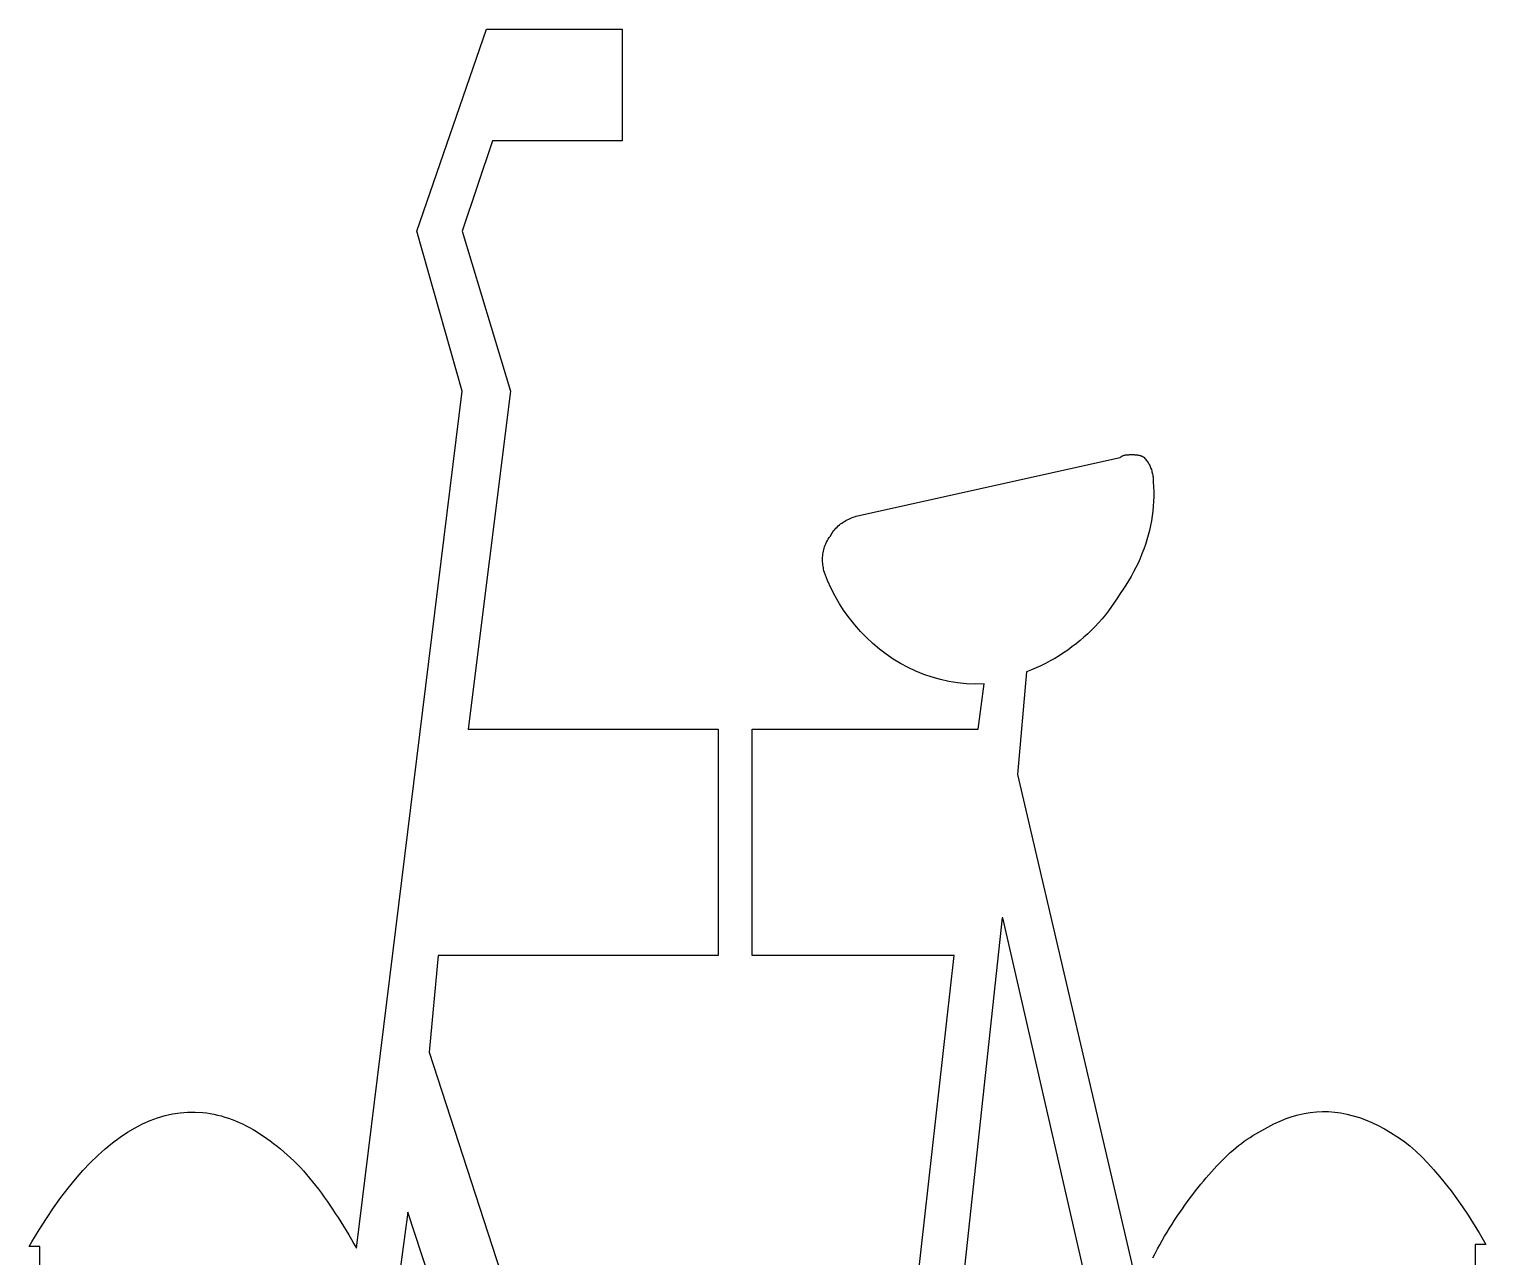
# Model space of a CAD drawing. Header units: inches. Extents: x 0 to 40, y 0 to 72.
# Drawn here: x 3.9 to 36.11, y 44.87 to 72.01 of the extents above; entities that cross this region are included whole.
import ezdxf

# ---------------------------------------------------------------- set-up
doc = ezdxf.new("R2010")
doc.units = ezdxf.units.IN
doc.header["$MEASUREMENT"] = 0
doc.layers.add('CUT', color=7, linetype='Continuous')

msp = doc.modelspace()

# ---------------------------------------------------------------- linework, layer by layer
at = {"layer": 'CUT'}
for points in [[(4.13444, 40.32178), (4.13444, 45.09441), (3.90134, 45.09441), (3.96226, 45.20067), (4.12173, 45.46451), (4.28185, 45.71527), (4.44257, 45.95299), (4.60388, 46.17774), (4.76573, 46.38958), (4.9281, 46.58855), (5.09097, 46.77472), (5.25431, 46.94815), (5.41807, 47.10889), (5.58225, 47.25701), (5.7468, 47.39256), (5.91169, 47.5156), (6.07691, 47.62618), (6.24242, 47.72437), (6.40818, 47.81022), (6.57418, 47.88379), (6.74038, 47.94514), (6.90676, 47.99432), (7.07328, 48.0314), (7.23992, 48.05643), (7.40664, 48.06947), (7.57342, 48.07058), (7.74024, 48.05982), (7.8233, 48.05009), (7.9057, 48.03761), (7.98746, 48.02241), (8.06862, 48.00452), (8.14919, 47.98396), (8.22922, 47.96077), (8.30872, 47.93497), (8.38773, 47.90659), (8.46628, 47.87567), (8.5444, 47.84222), (8.6221, 47.80628), (8.69944, 47.76789), (8.77642, 47.72706), (8.85309, 47.68382), (8.92946, 47.63821), (9.00558, 47.59026), (9.08147, 47.53999), (9.15715, 47.48743), (9.23266, 47.43261), (9.30802, 47.37556), (9.38327, 47.31632), (9.45843, 47.25489), (9.53353, 47.19133), (9.6086, 47.12565), (9.68299, 47.05789), (9.75604, 46.9881), (9.82781, 46.91635), (9.89837, 46.84268), (9.96778, 46.76716), (10.03607, 46.68984), (10.10333, 46.61079), (10.1696, 46.53005), (10.23495, 46.4477), (10.29943, 46.36378), (10.36309, 46.27835), (10.42601, 46.19148), (10.48822, 46.10322), (10.54981, 46.01362), (10.61081, 45.92275), (10.67129, 45.83067), (10.73131, 45.73742), (10.79092, 45.64308), (10.85019, 45.54769), (10.90916, 45.45132), (10.96791, 45.35402), (11.02648, 45.25585), (11.08494, 45.15687), (11.14334, 45.05713), (13.47876, 64.0074), (12.47787, 67.54391), (14.01252, 72.01456), (17.01521, 72.01456), (17.01521, 69.5457), (14.14603, 69.5457), (13.47876, 67.54391), (14.54637, 64.0074), (13.61218, 56.53407), (19.13885, 56.53407), (19.13885, 51.52959), (12.94492, 51.52959), (12.74471, 49.39434), (19.43261, 28.8119)], [(23.38509, 42.86698), (24.3551, 51.52959), (19.88885, 51.52959), (19.88885, 56.53407), (24.88895, 56.53407), (25.02237, 57.53496), (24.82328, 57.53247), (24.62656, 57.54149), (24.43251, 57.56168), (24.24141, 57.59273), (24.05356, 57.63432), (23.86924, 57.68614), (23.68875, 57.74786), (23.51237, 57.81916), (23.34039, 57.89974), (23.1731, 57.98926), (23.01079, 58.08741), (22.85376, 58.19388), (22.70229, 58.30834), (22.55666, 58.43047), (22.41718, 58.55996), (22.28413, 58.69649), (22.15779, 58.83973), (22.03847, 58.98938), (21.92644, 59.14511), (21.822, 59.3066), (21.72544, 59.47353), (21.63705, 59.6456), (21.55711, 59.82246), (21.48592, 60.00382), (21.47793, 60.03719), (21.47069, 60.07055), (21.46426, 60.10391), (21.45871, 60.13727), (21.45408, 60.17064), (21.45043, 60.204), (21.44783, 60.23737), (21.44633, 60.27073), (21.44599, 60.30409), (21.44687, 60.33746), (21.44902, 60.37082), (21.4525, 60.40418), (21.45738, 60.43755), (21.4637, 60.47091), (21.47153, 60.50428), (21.48092, 60.53764), (21.49194, 60.571), (21.50464, 60.60437), (21.51907, 60.63773), (21.5353, 60.67109), (21.55338, 60.70446), (21.57338, 60.73782), (21.59535, 60.77118), (21.61934, 60.80455), (21.6367, 60.83722), (21.6554, 60.86853), (21.67537, 60.89851), (21.69656, 60.92719), (21.7189, 60.95459), (21.74235, 60.98074), (21.76684, 61.00568), (21.79232, 61.02944), (21.81872, 61.05203), (21.84599, 61.0735), (21.87407, 61.09386), (21.90291, 61.11315), (21.93244, 61.1314), (21.96261, 61.14864), (21.99336, 61.16489), (22.02463, 61.18019), (22.05636, 61.19456), (22.0885, 61.20803), (22.12098, 61.22063), (22.15376, 61.23239), (22.18677, 61.24334), (22.21995, 61.25351), (22.25325, 61.26293), (22.2866, 61.27162), (28.02505, 62.53943), (28.03339, 62.54743), (28.04177, 62.55476), (28.0502, 62.56145), (28.05872, 62.56754), (28.06735, 62.57304), (28.07614, 62.578), (28.08509, 62.58244), (28.09425, 62.58638), (28.10364, 62.58986), (28.11329, 62.5929), (28.12323, 62.59554), (28.13349, 62.59781), (28.1441, 62.59972), (28.15508, 62.60132), (28.16647, 62.60263), (28.1783, 62.60367), (28.19058, 62.60449), (28.20336, 62.6051), (28.21666, 62.60554), (28.2305, 62.60584), (28.24493, 62.60601), (28.25996, 62.60611), (28.27564, 62.60614), (28.29198, 62.60614), (28.30065, 62.60614), (28.30996, 62.60611), (28.31986, 62.60601), (28.33027, 62.60584), (28.34115, 62.60554), (28.35244, 62.6051), (28.36407, 62.60449), (28.376, 62.60367), (28.38815, 62.60263), (28.40048, 62.60132), (28.41293, 62.59972), (28.42543, 62.59781), (28.43793, 62.59554), (28.45038, 62.5929), (28.46271, 62.58986), (28.47487, 62.58638), (28.48679, 62.58244), (28.49842, 62.578), (28.50971, 62.57304), (28.52059, 62.56754), (28.53101, 62.56145), (28.5409, 62.55476), (28.55021, 62.54743), (28.55889, 62.53943), (28.57522, 62.52241), (28.59086, 62.50472), (28.6058, 62.48639), (28.62004, 62.46745), (28.63359, 62.44794), (28.64645, 62.42787), (28.65861, 62.40729), (28.67008, 62.38621), (28.68085, 62.36466), (28.69092, 62.34269), (28.7003, 62.32031), (28.70899, 62.29755), (28.71698, 62.27444), (28.72428, 62.25102), (28.73088, 62.2273), (28.73679, 62.20333), (28.742, 62.17912), (28.74651, 62.15471), (28.75034, 62.13013), (28.75346, 62.1054), (28.75589, 62.08055), (28.75763, 62.05562), (28.75867, 62.03063), (28.75902, 62.00561), (28.76564, 61.89719), (28.76881, 61.78883), (28.76856, 61.68058), (28.76492, 61.57251), (28.75792, 61.46467), (28.74759, 61.35712), (28.73396, 61.24991), (28.71705, 61.14312), (28.6969, 61.03678), (28.67353, 60.93097), (28.64698, 60.82573), (28.61727, 60.72113), (28.58444, 60.61723), (28.5485, 60.51408), (28.50949, 60.41174), (28.46744, 60.31027), (28.42238, 60.20973), (28.37434, 60.11017), (28.32334, 60.01166), (28.26942, 59.91424), (28.2126, 59.81799), (28.15291, 59.72295), (28.09038, 59.62918), (28.02505, 59.53675), (27.96529, 59.43771), (27.9028, 59.34078), (27.83765, 59.24599), (27.7699, 59.15338), (27.69959, 59.06297), (27.6268, 58.97479), (27.55157, 58.88886), (27.47396, 58.80523), (27.39404, 58.72391), (27.31186, 58.64494), (27.22748, 58.56834), (27.14096, 58.49415), (27.05235, 58.42239), (26.96171, 58.35309), (26.8691, 58.28628), (26.77458, 58.22199), (26.67821, 58.16025), (26.58004, 58.10109), (26.48013, 58.04453), (26.37854, 57.99061), (26.27533, 57.93935), (26.17056, 57.89079), (26.06428, 57.84495), (25.95655, 57.80186), (25.75634, 55.53317), (28.36133, 44.39682)], [(27.69142, 42.52154), (25.43049, 52.36317), (25.41898, 52.36249), (24.18626, 40.94752)], [(28.74807, 44.84792), (28.79857, 44.94592), (28.85, 45.04254), (28.9023, 45.13776), (28.95541, 45.23159), (29.00927, 45.32404), (29.06382, 45.41509), (29.11901, 45.50475), (29.17478, 45.59303), (29.23108, 45.67991), (29.28783, 45.7654), (29.34499, 45.84951), (29.4025, 45.93222), (29.46029, 46.01354), (29.51832, 46.09347), (29.57652, 46.17202), (29.63483, 46.24917), (29.69321, 46.32493), (29.7516, 46.3993), (29.81003, 46.47224), (29.86851, 46.54374), (29.92708, 46.61377), (29.98576, 46.68228), (30.04459, 46.74927), (30.10359, 46.81468), (30.16279, 46.87851), (30.22222, 46.94071), (30.28192, 47.00127), (30.3419, 47.06014), (30.4022, 47.1173), (30.46285, 47.17273), (30.52388, 47.22639), (30.58531, 47.27826), (30.64718, 47.3283), (30.70951, 47.37648), (30.77233, 47.42279), (30.83567, 47.46718), (30.89957, 47.50963), (30.96404, 47.55011), (31.02913, 47.5886), (31.09485, 47.62506), (31.16123, 47.65946), (31.29469, 47.7387), (31.42817, 47.80963), (31.56172, 47.87228), (31.69535, 47.92667), (31.82909, 47.97284), (31.96298, 48.01081), (32.09704, 48.04062), (32.23131, 48.06229), (32.36581, 48.07585), (32.50057, 48.08133), (32.63561, 48.07875), (32.77098, 48.06816), (32.90669, 48.04957), (33.04278, 48.02302), (33.17928, 47.98853), (33.31621, 47.94614), (33.4536, 47.89587), (33.59149, 47.83775), (33.72989, 47.77181), (33.86885, 47.69807), (34.00839, 47.61658), (34.14853, 47.52736), (34.28931, 47.43043), (34.43076, 47.32582), (34.56386, 47.20525), (34.69621, 47.07711), (34.82775, 46.9415), (34.95842, 46.7985), (35.08816, 46.64821), (35.21691, 46.49071), (35.34463, 46.32608), (35.47124, 46.15441), (35.59669, 45.97579), (35.72093, 45.79031), (35.84389, 45.59805), (35.96552, 45.39911), (36.08575, 45.19356), (36.11395, 45.14321), (35.87693, 45.14321), (35.87693, 40.31979)], [(19.13885, 24.95275), (12.27766, 45.85786), (11.94403, 43.38898)]]:
    msp.add_lwpolyline(points, dxfattribs=at)

doc.saveas('drawing.dxf')
